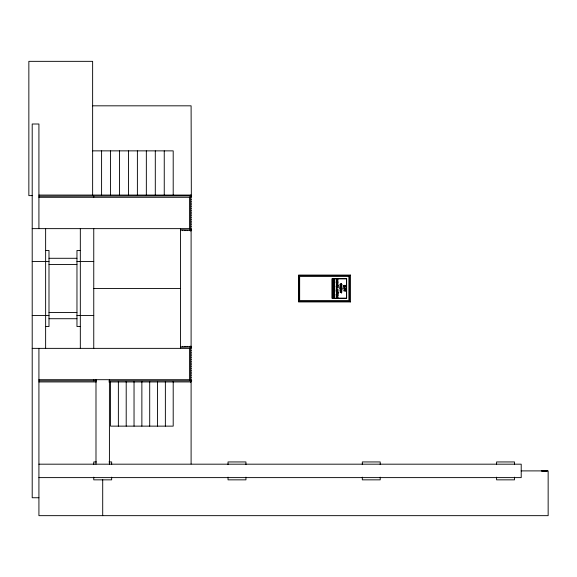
<?xml version="1.0" encoding="UTF-8"?>
<svg xmlns="http://www.w3.org/2000/svg" width="577" height="577" viewBox="0 0 577 577"><rect width="100%" height="100%" fill="white"/><g stroke="black" fill="none" stroke-linecap="round" stroke-linejoin="round"><path stroke-width="0.87" d="M191.102 229.754L190.547 230.31M191.333 229.754L190.547 230.54M191.514 229.754L190.547 230.721M38.919 195.062L190.547 195.062L190.547 230.872L191.629 230.043L180.659 229.754M191.102 380.82L190.547 381.375M191.333 380.82L190.547 381.606M191.514 380.82L190.547 381.786M191.629 380.82L190.547 381.938L108.902 381.938M340.408 284.591L341.072 283.487L341.966 284.699L339.961 284.742L341.851 284.591L341.021 283.567L340.509 284.591M191.102 195.214L190.547 196.18L191.629 195.892L190.547 195.062M191.102 346.279L190.547 347.246L191.629 346.957L190.547 346.128L190.547 381.938M333.787 284.562L334.321 284.172A0.728 0.728 0 0 0 333.679 284.576M341.05 290.476L340.625 291.068L341.072 291.659L341.743 291.089M336.254 284.079L338.136 283.978C338.021 285.341 334.638 284.757 337.156 284.778L337.848 284.079M336.254 288.493L338.136 287.649L336.131 287.649L337.848 287.822M336.254 291.522L338.136 290.678C332.561 291.558 339.925 289.567 337.213 291.594M336.788 286.069L337.105 285.435M336.788 292.698L337.105 292.056M336.788 293.78L337.105 293.138M340.574 285.788L340.12 286.466L340.495 285.629L339.961 284.85L340.553 285.528L341.036 284.923L341.966 285.759L341.072 286.452L340.625 285.68L341.05 285.088L341.743 285.702L341.072 286.271M333.232 286.985L333.73 286.509M344.527 285.456L343.784 286.242L344.354 285.377C341.995 285.702 348.061 284.872 344.895 285.795M333.52 286.286C335.908 286.134 331.587 286.61 333.52 286.286L332.893 285.658L334.242 285.427C330.311 284.288 336.903 285.615 332.979 285.788M333.535 286.38L334.191 286.38M38.919 197.305L189.429 197.305L191.333 195.394M32.204 348.364L189.429 348.364L191.333 346.46M333.52 279.556L332.958 280.09L333.383 279.506C331.494 279.506 335.872 278.922 333.794 279.838C332.864 279.297 335.028 279.355 333.794 279.787M333.008 281.893L334.343 281.951M349.258 276.188L350.376 275.07L350.376 301.93L298.525 301.93L298.525 275.07L350.376 275.07M340.113 292.481L341.822 292.409M343.849 289.481L345.551 289.409M345.551 288.406L343.697 288.55L345.702 288.327M337.206 285.435L336.744 285.961M336.744 292.589L337.206 292.056M336.744 293.671L337.206 293.138M333.715 287.288L333.73 288.024L334.4 287.649L332.893 287.158M333.621 292.885L333.275 293.246L333.701 292.885M334.285 281.208L333.008 281.208M333.008 290.786L334.285 290.736M333.355 287.663L332.893 287.923L333.297 287.577L332.951 287.05M333.701 297.739L332.893 297.66L334.4 297.155L332.893 297.155L334.177 297.263M191.088 230.692L189.429 228.636L32.204 228.636M333.564 288.608L332.893 289.091L333.47 288.608M333.535 294.991L333.001 294.926L334.17 294.934L333.535 294.926M333.722 287.923L334.227 287.62M191.514 195.625L190.547 196.18L191.088 195.25M191.514 346.69L190.547 347.246L191.088 346.308M541.608 470.897L547.205 470.897M542.2 470.897L542.683 470.616M542.394 470.897L543.072 470.616M542.784 470.897L543.267 470.616L542.438 470.897M543.173 470.897L545.013 470.897M544.241 470.616L543.209 470.616L543.844 470.897M544.342 470.897L545.02 470.616L543.404 470.616L544.436 470.616L543.599 471.178M544.731 470.897L546.181 470.897M545.409 470.616L544.378 470.616M541.464 470.897L542.878 470.616M542.834 470.897L543.851 470.616M544.587 470.897L545.453 470.897M544.782 470.897L545.604 470.616L544.573 470.616L545.15 471.178M345.573 289.82L345.594 289.813A1.378 1.378 0 0 0 344.707 290.541M332.893 294.104C336.982 294.01 330.304 292.582 334.242 293.751L332.893 293.981L333.383 294.602L332.893 294.703L334.271 294.703M92.63 105.822L191.102 105.822L191.333 196.18M92.63 150.864L173.201 150.864L173.201 195.625M32.442 195.625L28.85 195.625L28.85 61.342L92.63 61.342L92.63 195.625M38.919 196.18L191.629 195.892M180.471 230.591L181.034 230.591M182.152 230.591L183.27 230.591M184.388 230.591L185.513 230.591M186.631 230.591L187.749 230.591M188.867 230.591L189.984 230.591M45.475 250.454L48.995 250.454L48.995 326.546L45.475 326.546M80.484 250.454L76.965 250.454L76.965 326.546L80.484 326.546M49.038 258.287L76.921 258.287M32.204 261.46L48.995 261.46M76.965 261.46L93.755 261.46M49.038 264.439L76.921 264.439M334.321 282.175L334.321 282.175A1.096 1.096 0 0 0 333.643 282.485M334.321 282.918L334.321 282.918A1.096 1.096 0 0 1 333.643 282.607M332.893 287.05L334.4 287.036L333.686 286.545M337.04 286.459A1.897 1.897 0 0 0 338.079 287.151L338.079 287.267A1.983 1.983 0 0 1 336.968 286.509L336.932 286.466M93.755 288.5L180.471 288.5M341.858 288.976L341.858 288.976A1.378 1.378 0 0 0 340.971 289.575M334.4 289.459L332.893 289.293L334.4 289.539M333.282 290.411L334.09 291.169M334.321 290.39L334.321 290.39A1.096 1.096 0 0 1 333.643 290.072M341.858 290.361L341.858 290.361A1.378 1.378 0 0 1 340.971 289.762M345.702 290.505L343.697 290.772L345.63 290.541M334.4 294.833L332.893 294.833L333.217 295.309L334.4 294.674L332.979 294.104M49.038 312.561L76.921 312.561M32.204 315.54L48.995 315.54M76.965 315.54L93.755 315.54M49.038 318.713L76.921 318.713M180.471 346.409L181.034 346.409M182.152 346.409L183.27 346.409M184.388 346.409L185.513 346.409M186.631 346.409L187.749 346.409M188.867 346.409L189.984 346.409M180.659 347.246L191.629 346.957M38.919 379.695L189.429 379.695L191.333 381.606M38.919 380.82L96.438 380.82M108.902 380.82L191.665 380.82L190.547 380.82L190.836 381.895M38.919 381.938L96.337 381.938M96.438 461.946L93.755 461.946L93.755 464.629M108.974 461.946L111.657 461.946L111.657 464.629M38.919 464.182L521.211 464.182L521.211 477.612L38.919 477.612M521.154 470.897L548.15 470.897L548.15 515.658L38.919 515.658L38.919 348.364M38.919 497.749L32.204 497.749L32.204 124.005L38.919 124.005L38.919 228.636M190.547 195.394L191.102 195.625M190.547 195.625L191.102 196.18M190.547 346.46L191.333 347.246M190.547 346.69L191.102 347.246M191.629 230.043L190.547 229.754L190.836 230.836M547.349 470.897L545.943 470.616M546.376 470.897L545.748 470.616L546.426 470.897M191.514 230.31L190.547 229.754L191.102 230.721M546.138 470.616L546.621 470.897M545.553 470.616L546.037 470.897M543.599 470.616L544.277 470.897M191.514 381.375L190.547 380.82L191.102 381.786M333.47 288.514L332.893 288.024L333.564 288.514M191.03 195.343L191.514 196.18M191.03 346.409L191.514 347.246M332.893 285.889L333.383 286.336M349.258 300.812L350.376 301.93M333.6 281.208L333.282 280.833M333.412 280.833L334.09 281.641M333.787 284.692L334.321 285.081A0.728 0.728 0 0 1 333.679 284.685M344.354 287.923L344.642 288.327M344.62 290.729L344.642 290.765A1.378 1.378 0 0 0 345.594 291.378M514.496 464.629L514.496 461.946L496.588 461.946L496.588 464.629M514.496 477.165L514.496 479.848L496.588 479.848L496.588 477.165M380.214 464.629L380.214 461.946L362.313 461.946L362.313 464.629M380.214 477.165L380.214 479.848L362.313 479.848L362.313 477.165M344.858 288.478L345.284 289.041L344.786 288.478M344.642 288.406L344.217 287.923M341.13 292.481L341.555 293.044L341.05 292.481M333.787 283.956L333.355 283.495L333.701 283.956M245.939 464.629L245.939 461.946L228.03 461.946L228.03 464.629M245.939 477.165L245.939 479.848L228.03 479.848L228.03 477.165M191.384 196.743L191.384 197.861M191.384 198.978L191.384 200.096M191.384 201.222L191.384 202.339M191.384 203.457L191.384 204.575M191.384 205.693L191.384 206.811M191.384 207.929L191.384 209.054M191.384 210.172L191.384 211.29M191.384 212.408L191.384 213.526M191.384 214.644L191.384 215.762M191.384 216.887L191.384 218.005M191.384 219.123L191.384 220.241M191.384 221.359L191.384 222.477M191.384 223.595L191.384 224.72M191.384 225.838L191.384 226.956M191.384 228.074L191.384 229.192M191.384 347.808L191.384 348.926M191.384 350.044L191.384 351.162M191.384 352.28L191.384 353.405M191.384 354.523L191.384 355.641M191.384 356.759L191.384 357.877M191.384 358.995L191.384 360.113M191.384 361.238L191.384 362.356M191.384 363.474L191.384 364.592M191.384 365.71L191.384 366.828M191.384 367.946L191.384 369.071M191.384 370.189L191.384 371.307M191.384 372.425L191.384 373.543M191.384 374.661L191.384 375.778M191.384 376.904L191.384 378.022M191.384 379.139L191.384 380.257M191.102 230.31L191.102 346.69M191.102 381.375L191.102 463.995M189.429 197.305L189.429 228.636M189.429 348.364L189.429 379.695M180.471 228.636L180.471 348.364M173.201 381.375L173.201 426.136L110.539 426.136L110.539 381.375M165.368 381.375L165.368 426.136M164.25 150.864L164.25 195.625M157.535 381.375L157.535 426.136M155.3 150.864L155.3 195.625M149.703 381.375L149.703 426.136M146.342 150.864L146.342 195.625M141.87 381.375L141.87 426.136M137.391 150.864L137.391 195.625M134.037 381.375L134.037 426.136M128.44 150.864L128.44 195.625M126.204 381.375L126.204 426.136M119.489 150.864L119.489 195.625M118.372 381.375L118.372 426.136M111.657 477.165L111.657 479.848L93.755 479.848L93.755 477.165M110.539 150.864L110.539 195.625M109.421 379.695L109.421 464.182M102.706 479.61L102.706 515.658M101.588 150.864L101.588 195.625M95.991 379.695L95.991 464.182M93.755 196.18L93.755 197.305M93.755 228.636L93.755 348.364M93.755 379.695L93.755 380.82M80.326 228.636L80.326 348.364M45.633 228.636L45.633 348.364M333.643 289.957A1.096 1.096 0 0 1 334.321 289.625M337.091 279.232L336.723 279.737L336.131 279.059L336.665 279.838L336.29 280.674L336.744 279.996L337.321 280.66L338.136 279.968L337.091 279.232M337.22 279.29L336.795 279.888L337.242 280.48L337.913 279.91L337.22 279.29M340.92 290.411L340.553 290.923L339.961 290.245L340.495 291.024L340.12 291.861L340.574 291.183L341.151 291.847L341.966 291.147L340.92 290.411M337.091 296.383L336.723 296.895L336.131 296.217L336.665 296.989L336.29 297.833L336.744 297.155L337.321 297.819L338.136 297.119L337.091 296.383M337.22 296.448L336.795 297.04L337.242 297.631L337.913 297.061L337.22 296.448M337.069 294.227C336.276 295.092 338.331 294.58 337.069 294.227M336.788 282.881L336.218 283.747L338.136 282.651L336.131 282.6L336.788 282.881M333.751 294.349C332.929 294.861 335.006 294.753 333.794 294.349M337.047 294.032C332.814 295.287 341.519 294.897 337.047 294.032M333.6 283.033L332.893 283.776L333.571 282.874L334.4 283.653L333.6 283.033M338.136 285.427L337.516 286.026L338.021 285.435L336.131 285.218L338.136 285.427M338.136 292.049L337.516 292.647L338.021 292.056L336.131 291.839L338.136 292.049M338.136 293.13L337.516 293.736L338.021 293.138L336.131 292.928L338.136 293.13M345.407 286.711L343.697 287.461L344.772 287.461L345.702 286.538L343.697 286.538L345.407 286.711M337.047 295.712L336.564 296.138C334.674 294.797 339.961 295.071 337.415 296.138L337.047 295.712M337.833 295.547L337.083 295.64L337.833 295.547M340.856 287.418L339.961 288.183L340.733 287.418L339.961 287.231L340.733 287.267C337.293 286.87 344.721 286.315 341.108 287.267L341.966 287.231L341.108 287.418L341.966 288.255L340.856 287.418M334.4 292.878L333.932 293.282L334.314 292.885L332.893 292.741L334.4 292.878M336.982 295.64L336.557 295.979L336.276 295.539L336.982 295.64M336.809 281.764L336.131 282.427L338.136 281.583L336.975 281.583L336.131 280.905L336.824 281.583L336.131 281.764L336.809 281.764M336.809 289.777L336.131 290.447L338.136 289.604L336.975 289.604L336.131 288.918L336.824 289.604L336.131 289.777L336.809 289.777M337.862 282.881C337.083 284.035 336.593 282.059 337.862 282.881M334.177 280.307L332.893 280.783L334.4 280.198L332.893 280.198L334.177 280.307M334.4 287.981L332.893 288.63L334.4 289.142L333.758 288.608L334.4 288.63L333.758 288.514L334.4 287.981M333.737 291.89L334.17 292.207L332.893 292.337L334.162 292.308C332.431 292.885 335.663 292.258 333.737 291.89M333.737 296.095L334.17 296.412L332.893 296.542L334.162 296.513C332.439 297.112 335.663 296.448 333.737 296.095M340.098 289.762L341.966 289.539L340.098 289.762M332.994 282.6L334.4 282.478L332.994 282.6M332.994 290.065L334.4 289.942L332.994 290.065M334.4 291.565L332.893 291.89L334.242 291.529L332.893 290.959L334.4 291.565M334.4 295.878L332.893 296.196L334.242 295.842L332.893 295.273L334.4 295.878M333.037 284.05L334.4 283.956L333.037 284.05M349.626 275.445L298.9 275.445L298.9 301.555L349.626 301.555L349.626 275.445M348.883 276.563L299.651 276.563L299.651 300.437L348.883 300.437L348.883 276.563M346.647 278.648L332.1 278.648L332.1 298.352L346.647 298.352L346.647 278.648M346.496 278.792L332.251 278.792L332.251 298.208L346.496 298.208L346.496 278.792M334.4 284.548L332.893 284.706L334.4 284.548M338.136 286.271L336.131 286.466L338.136 286.271M337.127 286.942L336.326 286.935L337.062 286.985M341.966 288.435L339.961 288.659L341.966 288.435M340.654 291.847L340.978 292.323L340.654 291.847M334.4 296.852L332.893 297.018L334.4 296.852"/></g></svg>
